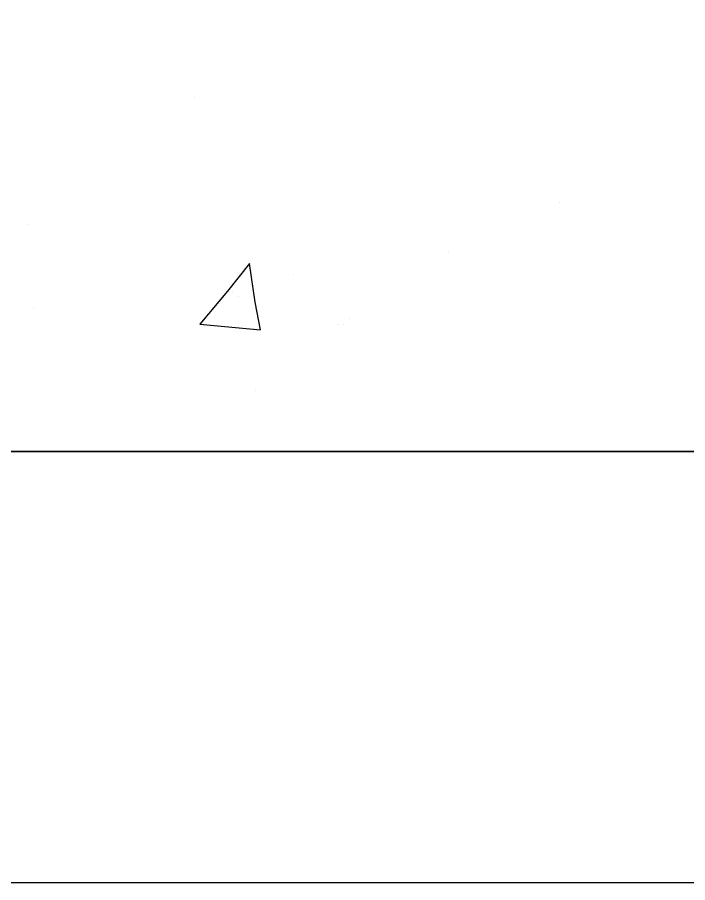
# Model space of a CAD drawing. Header units: inches. Extents: x -1597 to 5492, y -569 to 966.
# Drawn here: x 894.6 to 935, y -447.9 to -395.7 of the extents above; entities that cross this region are included whole.
import ezdxf

# ---------------------------------------------------------------- set-up
doc = ezdxf.new("R2010")
doc.units = ezdxf.units.IN
doc.header["$MEASUREMENT"] = 0
doc.layers.add('PDF3_Geometry', color=7, linetype='Continuous')

msp = doc.modelspace()

# ---------------------------------------------------------------- linework, layer by layer
at = {"layer": 'PDF3_Geometry', "lineweight": 25}
for points in [[(936.232673, -384.236185), (936.232673, -421.902852), (823.899339, -421.902852), (823.899339, -384.236185)], [(895.232673, -408.236518), (895.232673, -408.236185)], [(909.232673, -414.569518), (908.899339, -412.902852), (908.566006, -410.569518), (907.232673, -412.236185), (905.566006, -414.236185)], [(907.566006, -412.236518), (907.566006, -412.236185)], [(913.899339, -414.236518), (913.899339, -414.236185)], [(1123.899339, -421.902852), (1123.899339, -447.902852), (802.899339, -447.902852), (802.899339, -421.902852)]]:
    msp.add_lwpolyline(points, close=True, dxfattribs=at)
for points in [[(905.232673, -400.569518), (905.232673, -400.569852)], [(927.232673, -406.902852), (927.232673, -406.903185)], [(920.566006, -409.902852), (920.566006, -409.903185)], [(911.232673, -411.236185), (911.232673, -411.236518)], [(907.566006, -412.236185), (907.566006, -412.236518)], [(907.899339, -412.569518), (907.899339, -412.569852)], [(895.566006, -413.236185), (895.566006, -413.236518)], [(914.566006, -413.902852), (914.566006, -413.903185)], [(914.232673, -414.236185), (914.232673, -414.236518)], [(908.899339, -418.236185), (908.899339, -418.236518)], [(900.566006, -421.902852), (900.566006, -421.903185)]]:
    msp.add_lwpolyline(points, dxfattribs=at)

doc.saveas('drawing.dxf')
